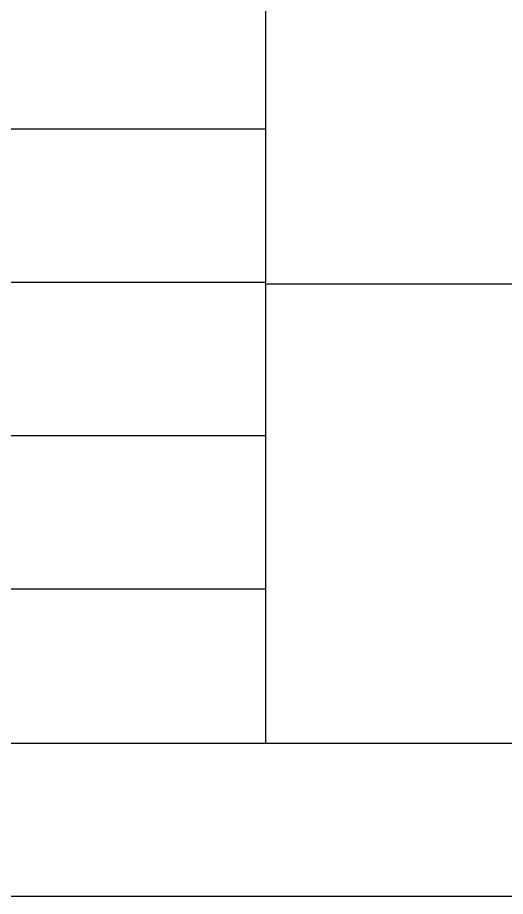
# Model space of a CAD drawing. Header units: millimetres. Extents: x 1321639 to 1366864, y -922319 to -736703.
# Drawn here: x 1354148 to 1355669, y -860063 to -857326 of the extents above; entities that cross this region are included whole.
import ezdxf

# ---------------------------------------------------------------- set-up
doc = ezdxf.new("R2010")
doc.units = ezdxf.units.MM

# ---------------------------------------------------------------- blocks, each defined once
blk = doc.blocks.new('dfvdvbvrtb')
at = {"lineweight": 25, "ltscale": 15}
for p, q in [((1510617.1, -140991.5), (1510617.1, -146490)), ((1504124.8, -144487.5), (1510617.1, -144487.5)), ((1504124.8, -144987.5), (1510617.1, -144987.5)), ((1510621.6, -144993), (1522610.7, -144993)), ((1504124.8, -145487.5), (1510617.1, -145487.5)), ((1504124.8, -145987.5), (1510617.1, -145987.5)), ((1484917.1, -146490), (1522617.1, -146490))]:
    blk.add_line(p, q, dxfattribs=at)
at = {"lineweight": 25}
blk.add_line((1523117.1, -146990), (1482917.1, -146990), dxfattribs=at)

msp = doc.modelspace()

# ---------------------------------------------------------------- block references
at = {"xscale": 0.9554694104179444, "yscale": 0.9554694104179444, "zscale": 0.9554694104179444}
msp.add_blockref('dfvdvbvrtb', (-88427.806, -719618.815), dxfattribs=at)

doc.saveas('drawing.dxf')
